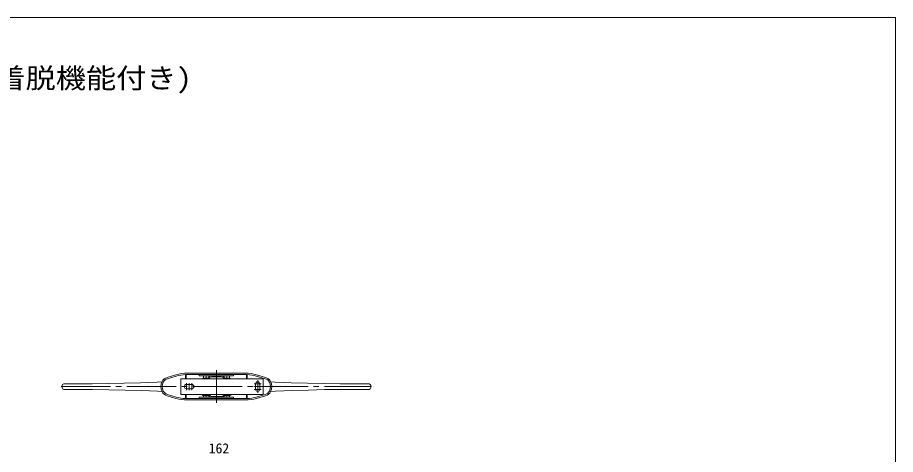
# Model space of a CAD drawing. Units: millimetres, scale not verified. Extents: x -2375 to -393, y -1680 to 1520.
# Drawn here: x -1673 to -393, y 804 to 1440 of the extents above; entities that cross this region are included whole.
import ezdxf
from ezdxf.enums import TextEntityAlignment as Align

# ---------------------------------------------------------------- set-up
doc = ezdxf.new("R2010")
doc.units = ezdxf.units.MM
doc.header["$LTSCALE"] = 8
doc.linetypes.add('CHAIN2', pattern=[12, 9, -1, 1, -1])
doc.layers.add('0-1_USER1', color=4, linetype='Continuous')
for name, color, linetype, lineweight in [('0-2_YKK_ZWAK', 7, 'Continuous', 9), ('0-3_YKK_D', 6, 'Continuous', 9), ('0-4_YKK_13', 4, 'Continuous', 9), ('0-5_YKK_12', 2, 'CHAIN2', 9)]:
    doc.layers.add(name, color=color, linetype=linetype, lineweight=lineweight)
doc.styles.add('ＭＳ ゴシック', font='')
doc.styles.get('ＭＳ ゴシック').set_extended_font_data('MS Gothic')

msp = doc.modelspace()

# ---------------------------------------------------------------- linework, layer by layer
at = {"layer": '0-2_YKK_ZWAK'}
for p, q in [((-2373.067, 1440), (-393.067, 1440)), ((-393.067, 1440), (-393.067, -1680))]:
    msp.add_line(p, q, dxfattribs=at)
at = {"layer": '0-4_YKK_13'}
for p, q in [((-1425.423, 921.821), (-1340.966, 921.821)), ((-1455.053, 915.726), (-1442.03, 919.477)), ((-1454.499, 913.804), (-1441.476, 917.555)), ((-1434.878, 913.821), (-1434.878, 890.821)), ((-1314.878, 913.821), (-1434.878, 913.821)), ((-1428.195, 916.321), (-1428.195, 919.755)), ((-1426.995, 916.321), (-1428.195, 916.321)), ((-1426.995, 919.8), (-1426.995, 916.321)), ((-1425.423, 919.821), (-1340.966, 919.821)), ((-1408.195, 917.821), (-1408.195, 919.821)), ((-1408.195, 917.821), (-1358.195, 917.821)), ((-1402.904, 914.821), (-1392.904, 914.821)), ((-1402.904, 913.821), (-1402.904, 914.821)), ((-1401.905, 917.821), (-1401.905, 914.821)), ((-1397.905, 917.821), (-1397.905, 914.821)), ((-1393.904, 917.821), (-1393.904, 914.821)), ((-1393.195, 915.946), (-1393.904, 915.724)), ((-1393.466, 915.861), (-1393.904, 915.712)), ((-1393.195, 917.821), (-1393.195, 915.958)), ((-1392.904, 914.821), (-1392.904, 913.821)), ((-1373.195, 917.821), (-1373.195, 915.959)), ((-1371.905, 915.511), (-1373.195, 915.946)), ((-1372.905, 914.821), (-1362.905, 914.821)), ((-1372.905, 913.821), (-1372.905, 914.821)), ((-1371.905, 917.821), (-1371.905, 914.821)), ((-1367.904, 917.821), (-1367.904, 914.821)), ((-1363.904, 917.821), (-1363.904, 914.821)), ((-1362.905, 914.821), (-1362.905, 913.821)), ((-1358.195, 917.821), (-1358.195, 919.821)), ((-1339.395, 916.321), (-1339.395, 919.8)), ((-1338.195, 916.321), (-1339.395, 916.321)), ((-1339.395, 916.321), (-1339.395, 914.321)), ((-1338.195, 919.755), (-1338.195, 916.321)), ((-1324.913, 917.555), (-1311.826, 913.804)), ((-1324.36, 919.477), (-1311.273, 915.726)), ((-1314.878, 913.821), (-1314.878, 890.821)), ((-1608.067, 903.821), (-1608.067, 900.821)), ((-1605.657, 906.321), (-1590.246, 906.321)), ((-1590.246, 898.321), (-1605.657, 898.321)), ((-1603.157, 906.321), (-1590.255, 906.321)), ((-1590.312, 898.321), (-1603.157, 898.321)), ((-1590.246, 906.321), (-1586.967, 906.323)), ((-1586.967, 898.319), (-1590.246, 898.321)), ((-1426.878, 905.421), (-1418.878, 905.421)), ((-1426.878, 899.221), (-1418.878, 899.221)), ((-1325.978, 906.321), (-1325.978, 898.321)), ((-1319.778, 906.321), (-1319.778, 898.321)), ((-1179.347, 906.323), (-1176.068, 906.321)), ((-1176.068, 898.321), (-1179.347, 898.319)), ((-1176.068, 906.321), (-1160.567, 906.321)), ((-1160.567, 898.321), (-1176.068, 898.321)), ((-1163.157, 898.321), (-1176.059, 898.321)), ((-1176.002, 906.321), (-1163.157, 906.321)), ((-1158.067, 900.821), (-1158.067, 903.821)), ((-1442.03, 885.165), (-1455.053, 888.916)), ((-1441.476, 887.087), (-1454.499, 890.838)), ((-1434.878, 890.821), (-1314.878, 890.821)), ((-1426.995, 890.321), (-1428.195, 890.321)), ((-1428.195, 890.321), (-1428.195, 888.321)), ((-1428.195, 888.321), (-1426.995, 888.321)), ((-1428.195, 884.887), (-1428.195, 888.321)), ((-1426.995, 888.321), (-1426.995, 890.321)), ((-1426.995, 888.321), (-1426.995, 884.842)), ((-1425.423, 884.821), (-1340.966, 884.821)), ((-1408.195, 886.821), (-1358.195, 886.821)), ((-1408.195, 886.821), (-1408.195, 884.821)), ((-1403.904, 890.121), (-1403.904, 890.821)), ((-1391.905, 890.121), (-1403.904, 890.121)), ((-1401.905, 888.966), (-1403.904, 890.121)), ((-1401.905, 886.821), (-1401.905, 889.323)), ((-1391.905, 890.121), (-1393.904, 888.966)), ((-1393.904, 886.821), (-1393.904, 889.323)), ((-1393.195, 888.569), (-1393.195, 886.821)), ((-1391.905, 890.821), (-1391.905, 890.121)), ((-1371.905, 888.966), (-1373.904, 890.121)), ((-1373.195, 888.469), (-1373.195, 886.821)), ((-1371.905, 886.821), (-1371.905, 889.323)), ((-1367.904, 886.821), (-1367.904, 889.323)), ((-1361.904, 890.121), (-1363.904, 888.966)), ((-1363.904, 886.821), (-1363.904, 889.323)), ((-1361.904, 890.821), (-1361.904, 890.121)), ((-1358.195, 886.821), (-1358.195, 884.821)), ((-1339.395, 888.321), (-1338.195, 888.321)), ((-1339.395, 884.842), (-1339.395, 888.321)), ((-1338.195, 888.321), (-1338.195, 884.887)), ((-1311.826, 890.838), (-1324.913, 887.087)), ((-1311.273, 888.916), (-1324.36, 885.165)), ((-1340.966, 882.821), (-1425.423, 882.821))]:
    msp.add_line(p, q, dxfattribs=at)
for points in [[(-1586.967, 906.323), (-1564.079, 906.446), (-1540.913, 906.764), (-1517.551, 907.282), (-1493.518, 908.023), (-1469.367, 908.979), (-1462.526, 909.31)], [(-1428.195, 916.321), (-1428.195, 914.321), (-1426.995, 914.321), (-1426.995, 916.321)], [(-1393.195, 915.946), (-1391.82, 916.205), (-1390.414, 916.355)], [(-1375.975, 916.355), (-1374.569, 916.205), (-1373.195, 915.946)], [(-1339.395, 914.321), (-1338.195, 914.321), (-1338.195, 916.321)], [(-1303.744, 909.307), (-1297.465, 909.002), (-1273.831, 908.059), (-1250.306, 907.323), (-1226.422, 906.782), (-1202.74, 906.451), (-1179.347, 906.323)], [(-1462.526, 895.333), (-1468.849, 895.64), (-1492.483, 896.582), (-1516.008, 897.319), (-1539.891, 897.859), (-1563.574, 898.191), (-1586.967, 898.319)], [(-1179.347, 898.319), (-1202.235, 898.196), (-1225.401, 897.878), (-1248.762, 897.36), (-1272.796, 896.619), (-1296.946, 895.662), (-1303.7, 895.336)], [(-1401.905, 889.323), (-1399.762, 888.968), (-1397.905, 889.323)], [(-1397.905, 886.821), (-1397.905, 889.323), (-1395.762, 888.968), (-1393.904, 889.323)], [(-1393.882, 888.81), (-1393.86, 888.801), (-1391.263, 888.25), (-1390.104, 888.135)], [(-1375.705, 888.135), (-1372.794, 888.574), (-1371.945, 888.863)], [(-1361.904, 890.121), (-1373.904, 890.121), (-1373.904, 890.821)], [(-1371.905, 889.323), (-1369.762, 888.968), (-1367.904, 889.323)], [(-1367.904, 889.323), (-1365.762, 888.968), (-1363.904, 889.323)], [(-1338.195, 888.321), (-1338.195, 890.321), (-1339.395, 890.321), (-1339.395, 888.321)]]:
    msp.add_lwpolyline(points, dxfattribs=at)
for centre, radius, start, end in [((-1425.423, 861.821), 60, 90, 106.06802), ((-1340.966, 861.821), 60, 73.93196, 90), ((-1448.11, 902.321), 16.021, 152.22395, 207.77603), ((-1451.667, 904.195), 12, 106.06802, 152.22395), ((-1448.11, 902.321), 14.021, 152.22395, 207.77603), ((-1451.667, 904.195), 10, 106.06802, 152.22395), ((-1425.423, 861.821), 58, 92.73911, 106.06802), ((-1425.423, 861.821), 58, 90, 91.55283), ((-1383.195, 807.721), 108.873, 86.19801, 93.80197), ((-1340.966, 861.821), 58, 88.44716, 90), ((-1340.966, 861.821), 58, 73.93196, 87.26088), ((-1322.878, 906.321), 3.1, 0, 180), ((-1314.594, 904.195), 10, 27.77603, 73.93196), ((-1314.594, 904.195), 12, 27.77603, 73.93196), ((-1318.152, 902.321), 14.021, 332.22395, 27.77603), ((-1318.152, 902.321), 16.021, 332.22395, 27.77603), ((-1605.567, 903.821), 2.5, 90, 180), ((-1605.567, 900.821), 2.5, 180, 270), ((-1426.878, 902.321), 3.1, 90, 270), ((-1418.878, 902.321), 3.1, 270, 90), ((-1322.878, 898.321), 3.1, 180, 0), ((-1160.567, 903.821), 2.5, 0, 90), ((-1160.567, 900.821), 2.5, 270, 0), ((-1451.667, 900.447), 12, 207.77603, 253.93196), ((-1451.667, 900.447), 10, 207.77603, 253.93196), ((-1425.423, 942.821), 60, 253.93196, 270), ((-1425.423, 942.821), 58, 253.93196, 267.26088), ((-1425.423, 942.821), 58, 268.44716, 270), ((-1382.905, 995.986), 108.091, 266.18085, 273.81914), ((-1340.966, 942.821), 60, 270, 286.06802), ((-1340.966, 942.821), 58, 270, 271.55283), ((-1340.966, 942.821), 58, 272.73911, 286.06802), ((-1314.594, 900.447), 10, 286.06802, 332.22395), ((-1314.594, 900.447), 12, 286.06802, 332.22395)]:
    msp.add_arc(centre, radius, start, end, dxfattribs=at)
at = {"layer": '0-5_YKK_12'}
for p, q in [((-1383.067, 926.083), (-1383.067, 878.559)), ((-1322.878, 893.013), (-1322.878, 911.629)), ((-1609.481, 902.321), (-1156.988, 902.321)), ((-1426.878, 897.321), (-1426.878, 907.321)), ((-1422.878, 897.321), (-1422.878, 907.321)), ((-1418.878, 897.321), (-1418.878, 907.321)), ((-1317.878, 906.321), (-1327.878, 906.321)), ((-1327.878, 902.321), (-1317.878, 902.321)), ((-1317.878, 898.321), (-1327.878, 898.321))]:
    msp.add_line(p, q, dxfattribs=at)

# ---------------------------------------------------------------- texts
at = {"layer": '0-1_USER1', "color": 3, "style": 'ＭＳ ゴシック', "width": 1.1}
msp.add_text('■吊り下げ式 上下可動物干し(着脱機能付き)', height=29.33, dxfattribs=at).set_placement((-2321.193, 1328.246), align=Align.BOTTOM_LEFT)
at = {"layer": '0-3_YKK_D', "color": 4, "style": 'ＭＳ ゴシック'}
msp.add_text('162', height=14.66, dxfattribs=at).set_placement((-1394.28, 800.684), align=Align.BOTTOM_LEFT)

doc.saveas('drawing.dxf')
